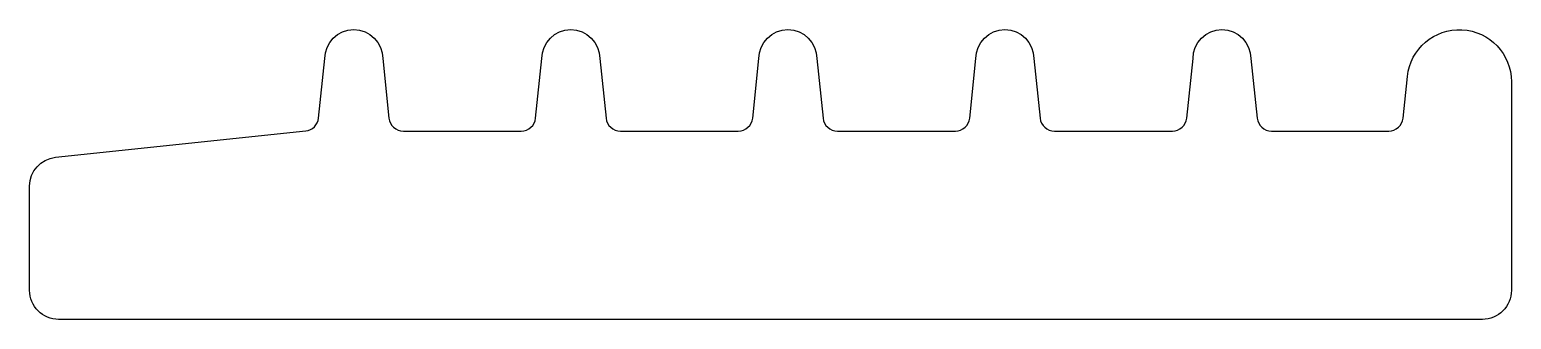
# Model space of a CAD drawing. Extents: x 14.5 to 65.7, y -26.5 to -16.5.
import ezdxf

# ---------------------------------------------------------------- set-up
doc = ezdxf.new("R2010")
doc.units = 0

msp = doc.modelspace()

# ---------------------------------------------------------------- linework, layer by layer
msp.add_lwpolyline([(46.487, -20, 0.383864), (46.984, -19.552), (47.2, -17.5, -0.999996), (49.2, -17.5), (49.416, -19.552, 0.383863), (49.913, -20), (53.987, -20, 0.383865), (54.484, -19.552), (54.7, -17.5, -0.999996), (56.7, -17.5), (56.916, -19.552, 0.383864), (57.413, -20), (61.461, -20, 0.383864), (61.958, -19.552), (62.11, -18.112, -0.948965), (65.7, -18.3), (65.7, -25.5, -0.414214), (64.7, -26.5), (15.5, -26.5, -0.414214), (14.5, -25.5), (14.5, -21.9, -0.38386), (15.395, -20.906), (24.039, -19.997, 0.354115), (24.484, -19.552), (24.7, -17.5, -0.999996), (26.7, -17.5), (26.916, -19.552, 0.383864), (27.413, -20), (31.487, -20, 0.383864), (31.984, -19.552), (32.2, -17.5, -0.999996), (34.2, -17.5), (34.416, -19.552, 0.383864), (34.913, -20), (38.987, -20, 0.383864), (39.484, -19.552), (39.7, -17.5, -0.999996), (41.7, -17.5), (41.916, -19.552, 0.383863), (42.413, -20), (46.487, -20)], format="xyb", close=True)

doc.saveas('drawing.dxf')
